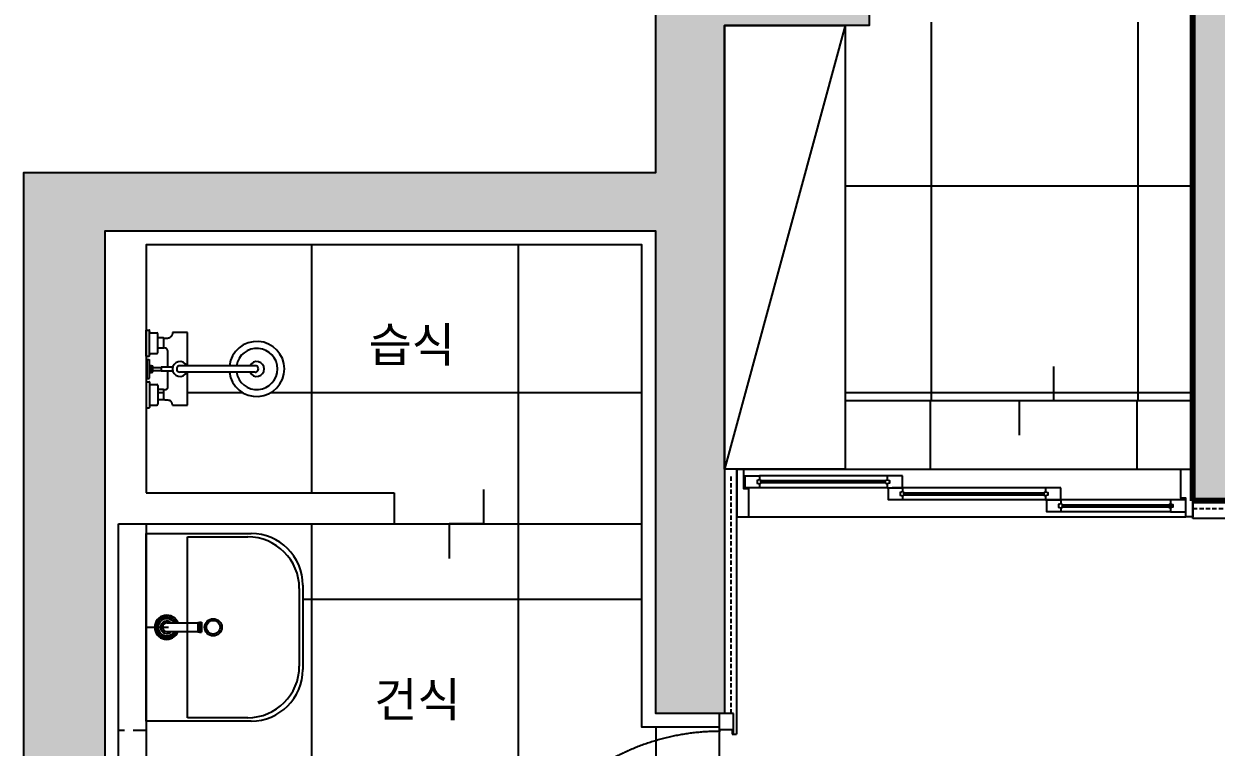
# Model space of a CAD drawing. Header units: millimetres. Extents: x 0 to 460316, y -63250 to 103204.
# Drawn here: x 96238 to 99700, y 31947 to 34047 of the extents above; entities that cross this region are included whole.
import ezdxf

# ---------------------------------------------------------------- set-up
doc = ezdxf.new("R2010")
doc.units = ezdxf.units.MM
doc.header["$LTSCALE"] = 25
for name, pattern in [('ACAD_ISO05W100', [33, 24, -3, 0, -3, 0, -3]), ('DASHED', [0.75, 0.5, -0.25]), ('HID', [2.5, 1.5, -1])]:
    doc.linetypes.add(name, pattern=pattern)
for name, color, linetype in [('2-con', 2, 'Continuous'), ('ac-door', 30, 'Continuous'), ('ac-furniture', 152, 'Continuous'), ('ac-Ref', 8, 'Continuous'), ('ac-text', 7, 'Continuous'), ('ac-wall', 241, 'Continuous'), ('ac-wall-fin', 3, 'Continuous'), ('BATH', 4, 'Continuous'), ('CO-BATH', 6, 'Continuous'), ('도면층8', 8, 'Continuous')]:
    doc.layers.add(name, color=color, linetype=linetype)
doc.styles.add('이윤정', font='l_10646.ttf')
pattern_1 = [(0, (5873.513320172613, -29422.80136974892), (0, 600), []), (90, (5873.513320172613, -29422.80136974892), (-600, 3.673940397442059e-14), [])]

# ---------------------------------------------------------------- blocks, each defined once
blk = doc.blocks.new('샤워수전')
at = {"layer": 'ac-furniture'}
for p, q in [((-37.49999999999272, 1.455191522836685e-11), (-112.4999999999927, 1.455191522836685e-11)), ((-112.4999999999927, 1.455191522836685e-11), (-112.4999999999927, -8.999999999985448)), ((-37.49999999999272, 1.455191522836685e-11), (-37.49999999999272, -8.999999999985448)), ((37.50000000000728, 1.455191522836685e-11), (112.5000000000073, 1.455191522836685e-11)), ((37.50000000000728, 1.455191522836685e-11), (37.50000000000728, -8.999999999985448)), ((112.5000000000073, 1.455191522836685e-11), (112.5000000000073, -8.999999999985448)), ((-38.49999999999272, -9.999999999985448), (-111.4999999999927, -9.999999999985448)), ((-104.9999999999927, -12.99999999998545), (-104.9999999999927, -30.99999999998545)), ((-47.99999999999272, -33.99999999998545), (-101.9999999999927, -33.99999999998545)), ((-88.13560488796065, -33.99999999998545), (-89.99999999999272, -35.86439511201752)), ((-61.86439511202479, -33.99999999998545), (-59.99999999999272, -35.86439511201752)), ((-44.99999999999272, -12.99999999998545), (-44.99999999999272, -30.99999999998545)), ((-26.99999999999272, -2.864395112017519), (-27.49999999999272, -3.364395112017519)), ((-27.49999999999272, -3.364395112017519), (-27.49999999999272, -9.364395112017519)), ((-27.49999999999272, -9.364395112017519), (-26.99999999999272, -9.864395112017519)), ((-26.99999999999272, -2.864395112017519), (27.00000000000728, -2.864395112017519)), ((-26.99999999999272, -9.864395112017519), (27.00000000000728, -9.864395112017519)), ((-9.999999999992724, -9.864395112017519), (-9.999999999992724, -15.36439511201752)), ((-9.999999999992724, -15.36439511201752), (-9.499999999992724, -15.86439511201752)), ((-9.499999999992724, -15.86439511201752), (9.500000000007276, -15.86439511201752)), ((-9.099999999853026, -15.86439511201752), (-9.099999999853026, -20.06439511197095)), ((-9.099999999853026, -20.06439511197095), (9.100000000100408, -20.06439511197095)), ((-3.999999999992724, -20.06439511197095), (-3.999999999992724, -43.36439511201752)), ((4.000000000007276, -20.06439511197095), (4.000000000007276, -43.36439511201752)), ((9.100000000100408, -15.86439511201752), (9.100000000100408, -20.06439511197095)), ((10.00000000000728, -15.36439511201752), (9.500000000007276, -15.86439511201752)), ((10.00000000000728, -9.864395112017519), (10.00000000000728, -15.36439511201752)), ((27.00000000000728, -2.864395112017519), (27.50000000000728, -3.364395112017519)), ((27.50000000000728, -9.364395112017519), (27.00000000000728, -9.864395112017519)), ((27.50000000000728, -3.364395112017519), (27.50000000000728, -9.364395112017519)), ((38.50000000000728, -9.999999999985448), (111.5000000000073, -9.999999999985448)), ((45.00000000000728, -12.99999999998545), (45.00000000000728, -30.99999999998545)), ((48.00000000000728, -33.99999999998545), (102.0000000000073, -33.99999999998545)), ((61.86439511203935, -33.99999999998545), (60.00000000000728, -35.86439511201752)), ((88.1356048879752, -33.99999999998545), (90.00000000000728, -35.86439511201752)), ((105.0000000000073, -12.99999999998545), (105.0000000000073, -30.99999999998545)), ((-89.99999999999272, -50.86439511201752), (-89.99999999999272, -35.86439511201752)), ((-89.49999999999272, -51.36439511201752), (-89.99999999999272, -50.86439511201752)), ((-89.49999999999272, -51.36439511201752), (-60.49999999999272, -51.36439511201752)), ((-60.49999999999272, -51.36439511201752), (-59.99999999999272, -50.86439511201752)), ((-59.99999999999272, -50.86439511201752), (-59.99999999999272, -35.86439511201752)), ((-5.77330269174854, -61.91294491149893), (-53.82818862143176, -61.91294491149893)), ((-5.77330269174854, -43.36439511201752), (-5.77330269174854, -77.36439511201752)), ((5.773702692014922, -43.36439511201752), (-5.77330269174854, -43.36439511201752)), ((5.773702692014922, -43.36439511201752), (5.773702692014922, -77.36439511201752)), ((53.82818862167915, -61.91279089426098), (5.773702692014922, -61.91279089426098)), ((60.00000000000728, -50.86439511201752), (60.00000000000728, -35.86439511201752)), ((60.50000000000728, -51.36439511201752), (60.00000000000728, -50.86439511201752)), ((60.50000000000728, -51.36439511201752), (89.50000000000728, -51.36439511201752)), ((89.50000000000728, -51.36439511201752), (90.00000000000728, -50.86439511201752)), ((90.00000000000728, -50.86439511201752), (90.00000000000728, -35.86439511201752)), ((-104.9999999999927, -76.36440231603046), (-104.9999999999927, -120.3643749907933)), ((-9.499999999992724, -316.9075429933), (-9.499999999992724, -98.36439511201752)), ((4.545899009106506, -77.36439511201752), (5.773702692014922, -77.36439511201752)), ((9.500000000007276, -316.9075429933), (9.500000000007276, -98.36439511201752)), ((106.0000000000073, -120.3643951120175), (106.0000000000073, -76.38205905094219)), ((-104.9999999999927, -120.3643951120175), (-9.499999999992724, -120.3643951120175)), ((9.500000000007276, -120.3643951120175), (106.0000000000073, -120.3643951120175)), ((-9.499999999992724, -315.438937776009), (-9.510565162861894, -315.4643472756579)), ((-9.499999999992724, -315.438937776009), (-9.510565162861894, -315.4643472756579)), ((-9.499999999992724, -314.207874683183), (-9.505654351312842, -314.2181904502067)), ((-9.499999999992724, -316.9075429933), (-9.035036904730077, -319.8320333619922)), ((-9.499999999992724, -316.9075429933), (-9.035036904730077, -319.8320333619922)), ((-9.035036904730077, -319.8320333619922), (-7.685661446295853, -322.4702542370505)), ((-9.035036904730077, -319.8320333619922), (-7.685661446295853, -322.4702542370505)), ((-7.685661446295853, -322.4702542370505), (-5.583959896575834, -324.5639581777941)), ((-7.685661446295853, -322.4702542370505), (-5.583959896575834, -324.5639581777941)), ((-5.583959896575834, -324.5639581777941), (-2.935661446295853, -325.9081988551043)), ((-5.583959896575834, -324.5639581777941), (-2.935661446295853, -325.9081988551043)), ((-2.935661446295853, -325.9081988551043), (7.275957614183426e-12, -326.3713926253695)), ((-2.935661446295853, -325.9081988551043), (7.275957614183426e-12, -326.3713926253695)), ((7.275957614183426e-12, -326.3713926253695), (2.935661446776066, -325.9081988551043)), ((7.275957614183426e-12, -326.3713926253695), (2.935661446776066, -325.9081988551043)), ((2.935661446776066, -325.9081988551043), (5.583959896823217, -324.5639581777941)), ((2.935661446776066, -325.9081988551043), (5.583959896823217, -324.5639581777941)), ((5.583959896823217, -324.5639581777941), (7.685661446776066, -322.4702542370505)), ((5.583959896823217, -324.5639581777941), (7.685661446776066, -322.4702542370505)), ((7.685661446776066, -322.4702542370505), (9.03503690497746, -319.8320333619922)), ((7.685661446776066, -322.4702542370505), (9.03503690497746, -319.8320333619922)), ((9.03503690497746, -319.8320333619922), (9.500000000007276, -316.9075429933)), ((9.03503690497746, -319.8320333619922), (9.500000000007276, -316.9075429933))]:
    blk.add_line(p, q, dxfattribs=at)
for centre, radius, start, end in [((-111.4999999999927, -8.999999999752617), 1, 180, 270), ((-107.9999999999927, -12.99999999975262), 3, 0, 90), ((-101.9999999999927, -30.99999999975262), 3, 180, 270), ((-47.99999999999272, -30.99999999975262), 3, 270, 0), ((-41.99999999999272, -12.99999999975262), 3, 90, 180), ((-38.49999999999272, -8.999999999752617), 1, 270, 0), ((38.50000000000728, -8.999999999752617), 1, 180, 270), ((42.00000000000728, -12.99999999975262), 3, 0, 90), ((48.00000000000728, -30.99999999975262), 3, 180, 270), ((102.0000000000073, -30.99999999975262), 3, 270, 0), ((108.0000000000073, -12.99999999975262), 3, 90, 180), ((111.5000000000073, -8.999999999752617), 1, 270, 0), ((7.275957614183426e-12, -98.36439511201752), 21.5, 296.2062961458904, 243.7942278504468), ((7.275957614183426e-12, -98.36439511201752), 9.5, 0, 180), ((7.275957614183426e-12, -321.5133745253406), 80, 96.81996702588303, 83.18003297411698), ((7.275957614183426e-12, -321.5133745253406), 60, 99.11017015924081, 80.88982984075919), ((7.275957614183426e-12, -321.5133745253406), 21.5522680307, 116.1542253807769, 63.8457746192231), ((7.275957614183426e-12, -321.5133745253406), 21.5501968505, 116.1569295555528, 63.84307044444723)]:
    blk.add_arc(centre, radius, start, end, dxfattribs=at)
for points in [[(-17.69373947893473, -2.864468095343909), (-17.72736679715308, -2.853840226991451)], [(22.30626052106527, -2.864468095343909), (22.27263320284692, -2.853840226991451)], [(-104.9999999999927, -76.36439511201752), (-102.9887918874083, -76.33863276870397), (-100.9964747112172, -76.07243267934246), (-99.06278341844882, -75.52380511349475), (-97.22759781055356, -74.70389279814844), (-95.52872908207792, -73.62970288259385), (-94.00117381964083, -72.32329884821957), (-93.31166390422004, -71.59123707724211), (-92.67644198936614, -70.81160882160475), (-92.09889375883358, -69.98834492660535), (-91.8326518419126, -69.56169319989567), (-91.70531206181477, -69.34485515415145), (-91.58188282930496, -69.12576813482156)], [(-53.82818862119893, -61.9128384138312), (-54.74214602773282, -61.85698089258221), (-56.08084310054983, -61.56372039088455), (-57.3678812242506, -61.00214543727634), (-58.55026144207659, -60.15683564565552), (-59.33720729150082, -59.32308663403091)], [(53.82858862146531, -61.9128384138312), (54.7425460279992, -61.85698089258221), (56.08124310081621, -61.56372039088455), (57.36828122451698, -61.00214543727634), (58.55066144234297, -60.15683564565552), (59.3376072917672, -59.32308663403091)], [(89.00000000000728, -53.36439511178469), (89.35067545413767, -57.37255426657794), (89.5259927655643, -59.37663563013484), (89.7012608090954, -61.38072130455112), (89.78905620170553, -62.38275002221053), (89.87596299430152, -63.38485649110225), (90.16825799644721, -65.37363607877342), (90.41938536009548, -66.3473981735151), (90.73995836335962, -67.30059220640396), (91.12811127911118, -68.22832054177707), (91.34692529403401, -68.6811246212892), (91.46240646648948, -68.9045015033189), (91.58188282955234, -69.12576813482156)], [(106.0000000000073, -76.38205905094219), (105.0000000000073, -76.36439511201752), (102.9887918876557, -76.33863276870397), (100.9964747116974, -76.07243267934246), (99.0627834186962, -75.52380511349475), (97.22759781080094, -74.70389279814844), (95.5287290823253, -73.62970288259385), (94.00117381988821, -72.32329884821957), (93.31166390446742, -71.59123707724211), (92.67644198961352, -70.81160882160475), (92.09889375908097, -69.98834492660535), (91.83265184215998, -69.56169319989567), (91.70531206206215, -69.34485515415145), (91.58188282955234, -69.12576813482156)], [(-5.77330269174854, -77.36439511201752), (-5.738629679886799, -77.60761056187039), (-5.72682708431239, -77.6452663969103)], [(5.773702692014922, -77.36439511201752), (5.73902968015318, -77.60761056187039), (5.728259468225588, -77.64219306058658)]]:
    blk.add_spline(points, degree=3, dxfattribs=at)
for points, knots in [([(-88.82494844518078, -51.36439511203207), (-88.85412541364349, -51.69772844536055), (-88.8833023821062, -52.03106177868904), (-88.9124793505689, -52.36439511201752), (-88.94165630110365, -52.69772824057145), (-89.08777880584239, -54.36711009043211), (-89.2920158049019, -56.7045378749317), (-89.52636513279867, -59.37661757715978), (-89.67097162576829, -61.04675766105356), (-89.79076048383286, -62.38267671472568), (-89.89687318177312, -63.71865459955006), (-90.069951497062, -65.05215287010651), (-90.40832292029518, -66.3507736485335), (-90.72856880637119, -67.30483139683201), (-91.05239972238633, -68.07871266172151), (-91.30785592422035, -68.60695537502761), (-91.46156878690817, -68.90494841101463), (-91.54177810717374, -69.05216148434556), (-91.58188282930496, -69.12576813482156)], [-1.003823242490735, -1.003823242490735, -1.003823242490735, -1.003823242490735, 0, 0, 0, 1.003822625803766, 5.027292904338545, 7.03902804382435, 9.050763184832075, 10.05663076159242, 11.06249862843851, 13.07264305524391, 14.07826603122035, 15.08392298809282, 16.08957827210449, 16.59248095409125, 16.84394294438646, 17.09540571221282, 17.09540571221282, 17.09540571221282, 17.09540571221282]), ([(-59.33695719646494, -59.32322201783245), (-59.52971793055622, -59.05756802736141), (-60.0087091248206, -58.39744436291221), (-60.56013885917491, -57.15110106786597), (-60.84201171361929, -55.56563420471502), (-60.9422729620419, -53.95006154975272), (-61.03658963891212, -52.86671971518081), (-61.08032707426901, -52.36434203361569), (-61.10934582215123, -52.03102639308781), (-61.13836457003345, -51.69771075255994), (-61.16738331791566, -51.36439511203207)], [0, 0, 0, 0, 0.9835814198903122, 2.444101705576033, 4.038660494740149, 5.788022247639605, 7.300749490984606, 7.300749490984606, 7.300749490984606, 8.304408030305042, 8.304408030305042, 8.304408030305042, 8.304408030305042]), ([(59.33735719673132, -59.32322201783245), (59.5301179308226, -59.05756802736141), (60.00910912508698, -58.39744436291221), (60.56053885944129, -57.15110106786597), (60.84241171388567, -55.56563420471502), (60.94267296230828, -53.95006154975272), (61.0369896391785, -52.86671971518081), (61.08072707453539, -52.36434203361569), (61.10974582241761, -52.03102639308781), (61.13876457029983, -51.69771075255994), (61.16778331818205, -51.36439511203207)], [0, 0, 0, 0, 0.9835814198903122, 2.444101705576033, 4.038660494740149, 5.788022247639605, 7.300749490984606, 7.300749490984606, 7.300749490984606, 8.304408030305042, 8.304408030305042, 8.304408030305042, 8.304408030305042]), ([(88.82495870160346, -51.36439511203207), (88.85413225134107, -51.69772844536055), (88.88330580107868, -52.03106177868904), (88.91247935081628, -52.36439511201752), (88.94165290054661, -52.69772844527324), (88.97082645027695, -53.03106177852897), (89.00000000000728, -53.36439511178469)], [-1.003822625785243, -1.003822625785243, -1.003822625785243, -1.003822625785243, 0, 0, 0, 1.003822625551522, 1.003822625551522, 1.003822625551522, 1.003822625551522])]:
    blk.add_open_spline(points, degree=3, knots=knots, dxfattribs=at)

msp = doc.modelspace()

# ---------------------------------------------------------------- hatches: boundary and pattern name
h = msp.add_hatch()
h.set_pattern_fill('_USER', scale=600, double=1, pattern_type=0)
h.set_pattern_definition(pattern_1)
h.paths.add_polyline_path([(105047.5872497782, 36747.45554746025), (102792.5872497782, 36747.45554746025), (102792.5872497782, 35340.45554746144), (102812.5872497782, 35340.45554746144), (102812.5872497782, 35330.45554746144), (102837.5872497794, 35330.45554746144), (102837.5872497805, 36180.4555474589), (102877.5872497805, 36180.4555474589), (102877.5872497805, 36179.51384934352, -0.4004913051079977), (103687.5872497778, 35330.45617656329), (103687.5872497778, 35330.45554745977), (103712.5872497779, 35330.45554745977), (103712.5872497779, 35340.63007986393), (104179.5872497782, 35340.63007986393), (104179.5872497782, 36047.45554746025), (104704.5872497782, 36047.45554746025), (105047.5872497782, 36047.45554746025)])
h.paths.add_polyline_path([(106772.5872497782, 37102.45554746025), (105047.5872497782, 37102.45554746025), (105047.5872497782, 36747.45554746025), (105047.5872497782, 36047.45554746025), (105904.5872497782, 36047.45554746025), (106772.5872497782, 36047.45554746025)])
h.paths.add_polyline_path([(107702.5872497782, 36312.45554746025), (108337.5872497782, 36312.45554746025), (108337.5872497782, 37102.45554746025), (107562.5872497782, 37102.45554746025), (106772.5872497782, 37102.45554746025), (106772.5872497782, 36047.45554746025), (106772.5872497782, 35276.34073684664), (107037.5872497782, 35276.34073684664), (107617.5872497782, 35276.34073684664), (107702.5872497782, 35276.34073684664)])
h.paths.add_polyline_path([(107628.5872497782, 27605.45554746025), (107475.5872497782, 27605.45554746025), (104775.5872497782, 27605.45554746025), (104260.5872497766, 27605.45554746025), (104260.5872497766, 27450.45554746001), (104270.5872497766, 27450.45554746002), (104270.5872497766, 27425.45554746025, -0.399871792444394), (105082.7254470668, 26652.33289281582), (105083.7099044225, 26652.33289281582), (105083.7099044225, 26612.33289281582), (104270.5872497782, 26612.33289281469), (104270.5872497782, 26587.33289281469), (104260.5872497782, 26587.33289281468), (104260.5872497782, 26525.45554746025), (104450.5872497782, 26525.45554746025), (104450.5872497782, 26535.45554746025), (104500.5872497782, 26535.45554746025), (107488.5872497782, 26535.45554746026), (107538.5872497782, 26535.45554746025), (107538.5872497782, 26525.45554746025), (107628.5872497782, 26525.45554746025)])
h.paths.add_polyline_path([(104637.5872497782, 27510.45554746025, -1), (104517.5872497782, 27510.45554746025, -1)], flags=16)
h.paths.add_polyline_path([(104270.5872497766, 27425.45554746025), (104270.5872497712, 26652.33289281469), (105082.7254470668, 26652.33289281582, 0.3998717924443939)], flags=17)
h.paths.add_polyline_path([(99632.58724977815, 34052.4728291825), (99607.58724977815, 34052.4728291825), (98717.58724977815, 34052.47282918252), (98692.58724977815, 34052.4728291825), (98692.58724977815, 34042.45554746025), (98622.66375126241, 34042.45554746025), (98622.66375126241, 32953.03762781431), (99632.58724977815, 32953.03762781431)])
h = msp.add_hatch()
h.set_pattern_fill('_USER', scale=600, double=1, pattern_type=0)
h.set_pattern_definition(pattern_1)
h.paths.add_polyline_path([(98032.58724977815, 32595.45554746025), (97312.58724977815, 32595.45554746025), (96592.58724977815, 32595.45554746025), (96592.58724977815, 32567.95554746025), (96897.58724977815, 32567.95554746025, -0.414213562373095), (97047.58724977815, 32417.95554746025), (97047.58724977815, 32172.95554746025, -0.4142135623730951), (96897.58724977815, 32022.95554746025), (96592.58724977815, 32022.95554746025), (96592.58724977815, 31899.4256607628), (96638.95131399279, 31898.32081431001), (96638.95131399279, 31905.52899387536, -0.4142135623730951), (96642.95131399279, 31909.52899387536), (96655.06759174616, 31909.52899387536, -0.4142135623730951), (96659.06759174616, 31905.52899387536), (96659.06759174616, 31897.84144740169), (96739.3456548517, 31895.92843708301, -0.4072523879788155), (96753.98830927396, 31880.93269421585, -0.3717239760441174), (96768.69387023445, 31895.33158534596, -0.003515168850176892), (96799.61550631479, 31894.48937152704, -0.212895747325907), (96815.02651214256, 31899.77790151506, -0.02188718661985364), (97143.04861312319, 31863.96938599131, -0.2920779422682452), (97228.33512467786, 31759.17302968317, -0.03623466771687046), (97232.58724977815, 31700.57524839619, -0.03623466771192052), (97228.33512467792, 31641.97746711723, -0.29207794226907), (97143.04861312319, 31537.1811108087, -0.02188718661971346), (96815.02651214451, 31501.37259528507, -0.2128957473514062), (96799.61550631479, 31506.66112527294, -0.003515168850151014), (96768.69387023468, 31505.81891145402, -0.3717239760478759), (96753.98830927396, 31520.21780258416, -0.4072523879786914), (96739.3456548517, 31505.222059717), (96592.58724977815, 31501.7248360372), (96592.58724977815, 31320.45554746025), (98072.58724977815, 31320.45554746026), (98072.58724977815, 31332.29541399849), (97599.42711631645, 31332.29541399844), (97599.42711631645, 31364.29541399844), (97600.20196672052, 31364.29541399844, -0.3186883346906755), (98072.58724977815, 31966.16347761991), (98072.58724977815, 32005.40043527696), (98032.58724977815, 32005.42326740627)])
h.paths.add_polyline_path([(98032.58724977815, 33405.45554746025), (96592.58724977815, 33405.45554746025), (96592.58724977815, 33157.95554746026), (96601.58724977792, 33157.95554746026, -0.4142135623730951), (96602.58724977792, 33156.95554746026), (96602.58724977792, 33153.45554746025, 0.4142135623721628), (96605.58724977792, 33150.45554746026), (96623.58724977792, 33150.45554746026, -0.4142135623730951), (96626.58724977792, 33147.45554746026), (96626.58724977792, 33093.45554746027, -0.4142135623743828), (96623.58724977792, 33090.45554746026), (96605.58724977792, 33090.45554746026, 0.4142172114565775), (96602.58724977815, 33087.45551008406), (96602.58724977792, 33083.95554746026, -0.4142135623730951), (96601.58724977792, 33082.95554746026), (96592.58724977815, 33082.95554746026), (96592.58724977815, 33007.95554746026), (96601.58724977792, 33007.95554746026, -0.4142135623730951), (96602.58724977792, 33006.95554746026), (96602.58724977792, 33003.45554746025, 0.4142135623721628), (96605.58724977792, 33000.45554746026), (96623.58724977792, 33000.45554746026, -0.4142135623730951), (96626.58724977792, 32997.45554746026), (96626.58724977792, 32943.45554746027, -0.4142135623743606), (96623.58724977792, 32940.45554746026), (96605.58724977792, 32940.45554746026, 0.4142172114565775), (96602.58724977815, 32937.45551008406), (96602.58724977792, 32933.95554746026, -0.4142135623730951), (96601.58724977792, 32932.95554746026), (96592.58724977815, 32932.95554746026), (96592.58724977815, 32685.45554746025), (97312.58724977815, 32685.45554746025), (97312.58724977815, 32595.45554746025), (98032.58724977815, 32595.45554746025)])
h.paths.add_polyline_path([(96608.45164489018, 33054.55554746035), (96608.85164489009, 33054.55554746035), (96608.45164489018, 33054.95554746026)], flags=16)
edge = h.paths.add_edge_path(flags=16)
edge.add_line((96834.66668948974, 33035.95554746026), (96712.95164489018, 33035.95554746026))
edge.add_line((96712.95164489018, 33035.95554746026), (96712.95164489018, 32940.45554746026))
edge.add_line((96712.95164489018, 32940.45554746026), (96668.95164489018, 32940.45554746026))
edge.add_spline(control_points=[(96668.95164489018, 32940.45554746026), (96668.95917983988, 32941.12657166397), (96668.97424467947, 32942.46816946979), (96668.70686396217, 32944.46915967839), (96668.1564581574, 32946.40916038855), (96667.33363614161, 32948.25077523219), (96666.25588289066, 32949.95537943488), (96665.16294538157, 32951.23326541678), (96664.1864333888, 32952.15290619025), (96663.40614340143, 32952.78871522035), (96662.71945710375, 32953.2705215998), (96662.22155191127, 32953.58099684044), (96661.93257517871, 32953.75105930604), (96661.78620361804, 32953.83279621734), (96661.71301791299, 32953.87366463095)], knot_values=[0, 0, 0, 0, 2.011373105731112, 4.021395547924806, 6.031409035873605, 8.041424563247064, 10.0514093719637, 12.06141349654371, 13.06706669719999, 14.0727142985489, 15.07836105531833, 15.58126905309736, 15.83273308169298, 16.08419659291641, 16.08419659291641, 16.08419659291641, 16.08419659291641], degree=3, periodic=0)
edge.add_spline(control_points=[(96661.71301791299, 32953.87366463095), (96661.6394112625, 32953.91376935308), (96661.49219818917, 32953.99397867334), (96661.19420515318, 32954.14769153603), (96660.66596243987, 32954.40314773787), (96659.892081175, 32954.72697865388), (96658.93802342669, 32955.04722453996), (96657.63940264826, 32955.38559596319), (96656.30590437772, 32955.55867427848), (96654.9699264929, 32955.66478697642), (96653.63400743919, 32955.78457583448), (96651.96386735531, 32955.92918232745), (96649.29178765308, 32956.16353165535), (96646.9543598686, 32956.36776865441), (96645.28497801872, 32956.51389115915), (96644.95164489018, 32956.54306810968)], knot_values=[0, 0, 0, 0, 0.2514627678263643, 0.5029247581215692, 1.00582744010833, 2.011482724119999, 3.01713968099247, 4.022762656968908, 6.032907083774312, 7.038774950620397, 8.044642527380745, 10.05637766838847, 12.06811280787428, 16.09158308640905, 17.09540571221282, 17.09540571221282, 17.09540571221282, 17.09540571221282], degree=3, periodic=0)
edge.add_line((96644.57234752693, 32956.57625009703), (96643.95164489017, 32955.95554746026))
edge.add_line((96643.95164489018, 32955.95554746026), (96643.95164489018, 32985.45554746026))
edge.add_line((96643.95164489018, 32985.45554746026), (96643.45164489018, 32985.45554746026))
edge.add_line((96643.45164489018, 32985.45554746026), (96644.56362604302, 32984.34356630743))
edge.add_spline(control_points=[(96644.95159181178, 32984.37522038598), (96645.45396949333, 32984.41895782134), (96646.5373113279, 32984.51327449821), (96648.15288398287, 32984.61353574663), (96649.73835084602, 32984.89540860108), (96650.98469414108, 32985.44683833543), (96651.6448178055, 32985.9258295297), (96651.910471796, 32986.11859026379)], knot_values=[0, 0, 0, 0, 1.512727243345001, 3.262088996244456, 4.856647785408573, 6.317168071094294, 7.300749490984606, 7.300749490984606, 7.300749490984606, 7.300749490984606], degree=3, periodic=0)
edge.add_spline(control_points=[(96651.9103364122, 32986.11834016875), (96652.19797156932, 32986.37126017114), (96652.85026024963, 32986.94482307017), (96653.6239178998, 32988.05140542633), (96654.18897454732, 32989.34942853208), (96654.46136601685, 32990.55975196467), (96654.48901416754, 32991.32203754505), (96654.500088192, 32991.62735883905)], knot_values=[0, 0, 0, 0, 1.146482090706621, 2.599950915042485, 4.004170826729847, 5.374612935913888, 6.290275648728065, 6.290275648728065, 6.290275648728065, 6.290275648728065], degree=3, periodic=0)
edge.add_line((96654.50019468967, 32991.62811239928), (96654.50019468967, 33039.6822447685))
edge.add_line((96654.50019468967, 33039.6822447685), (96635.95164489018, 33039.6822447685))
edge.add_line((96635.95164489018, 33039.6822447685), (96635.95164489018, 33041.45554746026))
edge.add_line((96635.95164489018, 33041.45554746026), (96612.65164489014, 33041.45554746026))
edge.add_line((96612.65164489014, 33041.45554746026), (96612.65164489014, 33036.3555474604))
edge.add_line((96612.65164489014, 33036.3555474604), (96608.85164489032, 33036.3555474604))
edge.add_line((96608.85164489032, 33036.3555474604), (96607.95164489018, 33035.45554746026))
edge.add_line((96607.95164489018, 33035.45554746026), (96602.45164489018, 33035.45554746026))
edge.add_line((96602.45164489018, 33035.45554746026), (96602.45164489018, 33017.95554746026))
edge.add_line((96602.45164489018, 33017.95554746026), (96595.45164489018, 33017.95554746026))
edge.add_line((96595.45164489018, 33017.95554746026), (96595.45164489018, 33072.95554746026))
edge.add_line((96595.45164489018, 33072.95554746026), (96602.45164489018, 33072.95554746026))
edge.add_line((96602.45164489018, 33072.95554746026), (96602.45164489018, 33035.45554746026))
edge.add_line((96602.45164489018, 33035.45554746026), (96607.95164489018, 33035.45554746026))
edge.add_line((96607.95164489018, 33035.45554746026), (96608.85164489032, 33036.3555474604))
edge.add_line((96608.85164489032, 33036.3555474604), (96612.65164489014, 33036.3555474604))
edge.add_line((96612.65164489014, 33036.3555474604), (96612.65164489014, 33049.45554746026))
edge.add_line((96612.65164489014, 33049.45554746026), (96635.95164489018, 33049.45554746026))
edge.add_line((96635.95164489018, 33049.45554746026), (96635.95164489018, 33051.22925015227))
edge.add_line((96635.95164489018, 33051.22925015227), (96654.50004067243, 33051.22925015227))
edge.add_line((96654.50004067243, 33051.22925015227), (96654.50004067243, 33099.28447232249))
edge.add_spline(control_points=[(96651.9103364122, 33104.79315475202), (96652.19797156932, 33104.54023474963), (96652.85026024963, 33103.96667185061), (96653.6239178998, 33102.86008949444), (96654.18897454732, 33101.56206638869), (96654.46136601685, 33100.3517429561), (96654.48901416754, 33099.58945737572), (96654.500088192, 33099.28413608172)], knot_values=[0, 0, 0, 0, 1.146482090706621, 2.599950915042485, 4.004170826729847, 5.374612935913888, 6.290275648728065, 6.290275648728065, 6.290275648728065, 6.290275648728065], degree=3, periodic=0)
edge.add_spline(control_points=[(96644.95159181178, 33106.53627453479), (96645.45396949333, 33106.49253709943), (96646.5373113279, 33106.39822042256), (96648.15288398287, 33106.29795917414), (96649.73835084602, 33106.01608631969), (96650.98469414108, 33105.46465658534), (96651.6448178055, 33104.98566539108), (96651.910471796, 33104.79290465698)], knot_values=[0, 0, 0, 0, 1.512727243345001, 3.262088996244456, 4.856647785408573, 6.317168071094294, 7.300749490984606, 7.300749490984606, 7.300749490984606, 7.300749490984606], degree=3, periodic=0)
edge.add_line((96644.56399586919, 33106.56789843927), (96643.95164489017, 33105.95554746026))
edge.add_line((96643.95164489018, 33105.95554746026), (96643.95164489018, 33135.45554746026))
edge.add_line((96643.95164489018, 33135.45554746026), (96643.45164489018, 33135.45554746026))
edge.add_line((96643.45164489018, 33135.45554746026), (96644.57236073488, 33134.33483161556))
edge.add_spline(control_points=[(96643.95164489018, 33134.28050616186), (96644.2849782235, 33134.30967971159), (96644.61831155684, 33134.33885326133), (96644.95164489018, 33134.36802681107)], knot_values=[-1.003822625785243, -1.003822625785243, -1.003822625785243, -1.003822625785243, 0, 0, 0, 0], degree=3, periodic=0)
edge.add_spline(control_points=[(96644.95164489018, 33134.36802681107), (96645.28497822344, 33134.3972003608), (96645.6183115567, 33134.42637391053), (96645.95164488995, 33134.45554746026)], knot_values=[0, 0, 0, 0, 1.003822625551522, 1.003822625551522, 1.003822625551522, 1.003822625551522], degree=3, periodic=0)
edge.add_spline(control_points=[(96645.95164488995, 33134.45554746026), (96647.28770150407, 33134.57236193777), (96649.29178642528, 33134.74758365404), (96651.96386759132, 33134.9819086739), (96653.63400740997, 33135.12651957133), (96654.9699264983, 33135.24630785441), (96656.30590437452, 33135.35242069484), (96657.63940264884, 33135.52549894893), (96658.93802342651, 33135.86387038277), (96659.89208117509, 33136.1841162663), (96660.66596243982, 33136.50794718307), (96661.1942051533, 33136.76340338457), (96661.49219818902, 33136.91711624771), (96661.63941126247, 33136.99732556778), (96661.71301791299, 33137.03743028981)], knot_values=[0, 0, 0, 0, 4.023470278787017, 6.035205418272822, 8.04694055926026, 9.052808136020609, 10.05867600288681, 12.06882042969221, 13.07444340572679, 14.08010036252504, 15.08575564653671, 15.58865832852348, 15.8401203189256, 16.09158308664135, 16.09158308664135, 16.09158308664135, 16.09158308664135], degree=3, periodic=0)
edge.add_spline(control_points=[(96661.71301791299, 33137.03743028981), (96661.78620361816, 33137.07829870341), (96661.93257517909, 33137.1600356147), (96662.22155190914, 33137.33009808038), (96662.71945712858, 33137.6405733201), (96663.4061432078, 33138.12237970711), (96664.1864340948, 33138.75818870606), (96665.16294164039, 33139.67782963354), (96666.25591301089, 33140.95571444268), (96667.33352616942, 33142.66032349737), (96668.15686793311, 33144.50192034001), (96668.70533483304, 33146.44198820266), (96668.97995306907, 33148.44272774531), (96668.93864366726, 33150.11877177001), (96668.96166367631, 33151.12227498526), (96668.96930882911, 33151.45554746026)], knot_values=[0, 0, 0, 0, 0.2514635112234309, 0.5029275398190478, 1.005835537598077, 2.011482294367507, 3.017129895716415, 4.022783096372697, 6.032787220952706, 8.04277202966934, 10.0527875570428, 12.06280104521559, 14.0728234871785, 16.0841965926768, 17.08435258787872, 17.08435258787872, 17.08435258787872, 17.08435258787872], degree=3, periodic=0)
edge.add_line((96668.96930882911, 33151.45554746026), (96712.95164489018, 33151.45554746026))
edge.add_line((96712.95164489018, 33151.45554746026), (96712.95164489018, 33054.95554746026))
edge.add_line((96712.95164489018, 33054.95554746026), (96834.66668948974, 33054.95554746026))
edge.add_arc((96914.10062430345, 33045.45554746026), 79.99999999997458, -173.1800329741527, 173.1800329741527, ccw=False)
edge = h.paths.add_edge_path(flags=0)
edge.add_line((96669.95164489018, 33050.06531968892), (96669.95164489018, 33051.22925015227))
edge.add_spline(control_points=[(96669.95164489018, 33051.22925015227), (96670.03397357574, 33051.2232669496), (96670.12822688412, 33051.21641712999), (96670.21753819968, 33051.18764857364), (96670.22883618655, 33051.18400270009)], knot_values=[0, 0, 0, 0, 0.2456745261493301, 0.281258430073282, 0.281258430073282, 0.281258430073282, 0.281258430073282], degree=3, periodic=0)
edge.add_arc((96690.95164489018, 33045.45554746026), 21.5000000000009, 164.4967733454718, 167.6192010828271)
h.paths.add_polyline_path([(98072.58724977815, 31966.16347761991, 0.3186883346906755), (97600.20196672052, 31364.29541399844), (97611.42711631645, 31364.29541399844), (97611.42711631645, 31379.29541399844), (98072.58724977815, 31379.29541399849)], flags=17)
h = msp.add_hatch()
h.set_pattern_fill('_USER', color=256, scale=600, double=1, pattern_type=0)
h.set_pattern_definition([(0, (103070.2367236512, 68091.76884233237), (0, 600), []), (90, (103070.2367236512, 68091.76884233237), (-600, 3.673940397442059e-14), [])])
h.paths.add_polyline_path([(99632.58724977815, 32953.03762781431), (98622.66375126241, 32953.03762781431), (98622.66375126241, 32754.45554746025), (99597.51074829389, 32754.45554746025), (99632.58724977815, 32754.45554746025)])
at = {"layer": 'ac-Ref'}
h = msp.add_hatch(color=256, dxfattribs=at)
h.dxf.hatch_style = 1
h.paths.add_polyline_path([(99902.58724977815, 36035.76095808248), (99357.58724977815, 36035.76095808248), (99357.58724977815, 37045.76095808248), (99922.58724977815, 37045.76095808248), (99922.58724977815, 37245.76095808248), (99157.58724977815, 37245.76095808248), (99157.58724977815, 35835.76095808248), (99632.58724977815, 35835.76095808248), (99632.58724977815, 32662.45554746025), (99902.58724977815, 32662.45554746025)])
h.paths.add_polyline_path([(102792.5872497782, 35202.45554746025), (102792.5872497782, 37447.45554746025), (102562.5872497782, 37447.45554746025), (102562.5872497782, 37045.76095808248), (102602.5872497782, 37045.76095808248), (102602.5872497782, 32870.76095808248), (100832.5872497782, 32870.76095808248), (100832.5872497782, 32662.45554746025), (102792.5872497782, 32662.45554746025)])
h.paths.add_polyline_path([(106770.5872497782, 35075.45554746025), (107037.5872497782, 35075.45554746025), (107037.5872497782, 35276.34073684664), (106772.5872497782, 35276.34073684664), (106772.5872497782, 36047.45554746025), (105904.5872497782, 36047.45554746025), (105904.5872497782, 35847.45554746025), (106594.5872497782, 35847.45554746025), (106594.5872497782, 32872.45554746025), (105782.5872497782, 32872.45554746025), (105782.5872497782, 32737.45554746025), (106777.5872497782, 32737.45554746025), (106777.5872497782, 32937.45554746025), (106770.5872497782, 32937.45554746025)])
h.paths.add_polyline_path([(108537.5872497782, 37302.45554746025), (107562.5872497782, 37302.45554746025), (107562.5872497782, 37102.45554746025), (108337.5872497782, 37102.45554746025), (108337.5872497782, 36312.45554746025), (107702.5872497782, 36312.45554746025), (107702.5872497782, 35276.34073684664), (107617.5872497782, 35276.34073684664), (107617.5872497782, 35075.45554746025), (108252.5872497782, 35075.45554746025), (108252.5872497782, 32937.45554746025), (108252.5872497782, 32737.45554746025), (108262.5872497782, 32737.45554746025), (108262.5872497782, 27797.45554746025), (107475.5872497782, 27797.45554746025), (107475.5872497782, 27605.45554746025), (108428.5872497782, 27605.45554746025), (108428.5872497782, 26525.45554746025), (107538.5872497782, 26525.45554746025), (107538.5872497782, 26325.45554746025), (108537.5872497782, 26325.45554746025)])
h.paths.add_polyline_path([(104704.5872497782, 36047.45554746025), (104179.5872497782, 36047.45554746025), (104179.5872497782, 35202.45554746025), (104454.5872497782, 35202.45554746025), (104454.5872497782, 35847.45554746025), (104704.5872497782, 35847.45554746025)])
h.paths.add_polyline_path([(106447.5872497782, 31577.45554746025), (105397.5872497782, 31577.45554746025), (105397.5872497782, 31377.45554746025), (106447.5872497782, 31377.45554746025)])
h.paths.add_polyline_path([(104370.5872497782, 31577.45554746025), (104160.5872497782, 31577.45554746025), (104160.5872497782, 27605.45554746025), (104775.5872497782, 27605.45554746025), (104775.5872497782, 27797.45554746025), (104370.5872497782, 27797.45554746025)])
h.paths.add_polyline_path([(104450.5872497782, 26525.45554746025), (104250.5872497782, 26525.45554746025), (104250.5872497782, 25955.45554746025), (104450.5872497782, 25955.45554746025)])
h.paths.add_polyline_path([(99730.58724977815, 27625.45554746025), (100360.5872497782, 27625.45554746025), (100360.5872497782, 27825.45554746025), (99642.58724977815, 27825.45554746025), (99642.58724977815, 31280.45554746025), (99452.58724977815, 31280.45554746025), (99452.58724977815, 26340.45554746025), (99437.58724977815, 26340.45554746025), (99437.58724977815, 26140.45554746025), (99530.58724977815, 26140.45554746025), (99530.58724977815, 25955.45554746025), (100450.5872497782, 25955.45554746025), (100450.5872497782, 26155.45554746025), (99730.58724977815, 26155.45554746025)])
h.paths.add_polyline_path([(96437.58724977815, 31080.45554746025), (98522.58724977815, 31080.45554746025), (98522.58724977815, 31280.45554746025), (96472.58724977815, 31280.45554746025), (96472.58724977815, 33445.45554746025), (98072.58724977815, 33445.45554746025), (98072.58724977815, 32045.45554746025), (98272.58724977815, 32045.45554746025), (98272.58724977815, 34042.45554746025), (98692.58724977815, 34042.45554746025), (98692.58724977815, 34242.45554746025), (98072.58724977815, 34242.45554746025), (98072.58724977815, 33615.45554746025), (96237.58724977815, 33615.45554746025), (96237.58724977815, 26140.45554746025), (96857.58724977815, 26140.45554746025), (96857.58724977815, 26340.45554746025), (96437.58724977815, 26340.45554746025)])

# ---------------------------------------------------------------- linework, layer by layer
msp.add_line((96592.58724977815, 32295.45554746025), (96657.58724977815, 32295.45554746025))
for points in [[(99227.62550052028, 33053.03762781431), (99227.62550052028, 32953.03762781431), (99127.62550052028, 32953.03762781431), (99127.62550052028, 32853.03762781431)], [(97572.58724977815, 32695.45554746025), (97572.58724977815, 32595.45554746025), (97472.58724977815, 32595.45554746025), (97472.58724977815, 32495.45554746025)]]:
    msp.add_lwpolyline(points)
at = {"layer": '2-con', "lineweight": 80}
msp.add_lwpolyline([(99632.58724977815, 32662.45554746025), (99632.58724977815, 35835.76095808248), (99157.58724977815, 35835.76095808248), (99157.58724977815, 37245.76095808248), (99922.58724977815, 37245.76095808248), (99922.58724977815, 37045.76095808248), (99357.58724977815, 37045.76095808248), (99357.58724977815, 36035.76095808248), (99902.58724977815, 36035.76095808248), (99902.58724977815, 32662.45554746025), (99632.58724977815, 32662.45554746025)], dxfattribs=at)
at = {"layer": '2-con'}
msp.add_lwpolyline([(98522.58724977815, 31280.45554746025), (98522.58724977815, 31080.45554746025), (96437.58724977815, 31080.45554746025), (96437.58724977815, 26340.45554746025), (96857.58724977815, 26340.45554746025), (96857.58724977815, 26140.45554746025), (96237.58724977815, 26140.45554746025), (96237.58724977815, 33615.45554746025), (98072.58724977815, 33615.45554746025), (98072.58724977815, 34242.45554746025), (98692.58724977815, 34242.45554746025), (98692.58724977815, 34042.45554746025), (98272.58724977815, 34042.45554746025), (98272.58724977815, 32045.45554746025), (98072.58724977815, 32045.45554746025), (98072.58724977815, 33445.45554746025), (96472.58724977815, 33445.45554746025), (96472.58724977815, 31280.45554746025), (98522.58724977815, 31280.45554746025)], dxfattribs=at)
at = {"layer": 'ac-door'}
for p, q in [((98298.58724977815, 32045.2954139985), (98256.58724977815, 32045.2954139985)), ((98256.58724977815, 32045.2954139985), (98256.58724977815, 31997.45554746025)), ((98298.58724977815, 31985.45554746025), (98298.58724977815, 32045.2954139985)), ((98294.58724977815, 31997.45554746025), (98256.58724977815, 31997.45554746025)), ((98294.58724977815, 31997.45554746025), (98294.58724977815, 31985.45554746025)), ((98294.58724977815, 31985.45554746025), (98298.58724977815, 31985.45554746025))]:
    msp.add_line(p, q, dxfattribs=at)
at = {"layer": 'ac-furniture'}
for p, q in [((96592.58724977815, 32567.95554746025), (96897.58724977815, 32567.95554746025)), ((96592.58724977815, 32022.95554746025), (96592.58724977815, 32567.95554746025)), ((97047.58724977815, 32417.95554746025), (97047.58724977815, 32172.95554746025)), ((96897.58724977815, 32022.95554746025), (96592.58724977815, 32022.95554746025))]:
    msp.add_line(p, q, dxfattribs=at)
msp.add_lwpolyline([(98272.58724977815, 34042.45554746025), (98622.66375126241, 34042.45554746025), (98622.66375126241, 32754.45554746025), (98272.58724977815, 32754.45554746025)], close=True, dxfattribs=at)
for centre, start, end in [((96897.58724977815, 32417.95554746025), 0, 90), ((96897.58724977815, 32172.95554746025), 270, 0)]:
    msp.add_arc(centre, 150, start, end, dxfattribs=at)
at = {"layer": 'ac-Ref'}
for p, q in [((98622.66375126241, 34042.45554746025), (98272.58724977815, 32754.45554746025)), ((99632.58724977815, 32953.03762781431), (98622.66375126241, 32953.03762781431)), ((97312.58724977815, 32595.45554746025), (98032.58724977815, 32595.45554746025)), ((98072.58724977815, 32005.40043527696), (98072.58724977815, 31379.29541399849)), ((98256.58724977815, 31997.45554746025), (98256.58724977815, 31328.29541399851)), ((98298.58724977815, 31985.45554746025), (98307.58724977815, 31985.45554746024))]:
    msp.add_line(p, q, dxfattribs=at)
at = {"layer": 'ac-Ref', "linetype": 'ACAD_ISO05W100'}
msp.add_arc((98260.58724977815, 31332.29541399852), 661.1601334617299, 90, 180, dxfattribs=at)
at = {"layer": 'ac-wall', "linetype": 'DASHED'}
for p, q in [((98291.36071956129, 32045.2954139985), (98291.36071956129, 32738.27869583911)), ((99632.58724977815, 32639.95554746025), (99871.74738323991, 32639.95554746025))]:
    msp.add_line(p, q, dxfattribs=at)
at = {"layer": 'ac-wall-fin'}
for p, q in [((98307.58724977815, 32754.45554746025), (98272.66375126241, 32754.45554746025)), ((98307.58724977815, 32754.45554746025), (98307.58724977815, 31985.45554746025)), ((99632.58724977815, 32611.45554746025), (99632.58724977815, 32662.45554746025)), ((99931.58724977815, 32611.45554746025), (99632.58724977815, 32611.45554746025))]:
    msp.add_line(p, q, dxfattribs=at)
at = {"layer": 'BATH'}
for p, q in [((96592.58724977815, 32685.45554746025), (97312.58724977815, 32685.45554746025)), ((97312.58724977815, 32685.45554746025), (97312.58724977815, 32595.45554746025)), ((96512.5872497781, 32595.45554746025), (97312.58724977815, 32595.45554746025)), ((96512.5872497781, 31320.45554746025), (96512.5872497781, 32595.45554746025))]:
    msp.add_line(p, q, dxfattribs=at)
at = {"layer": 'BATH', "linetype": 'HID'}
msp.add_line((96592.5872497781, 31995.45554746025), (96512.5872497781, 31995.45554746025), dxfattribs=at)
at = {"layer": 'BATH'}
for points in [[(98256.56441765255, 32005.29542051483), (98032.58724977815, 32005.42326740627), (98032.58724977815, 33405.45554746025), (96592.58724977815, 33405.45554746025), (96592.58724977815, 32685.45554746025)], [(96592.58724977815, 32595.45554746025), (96592.58724977815, 31320.45554746025), (98256.58724977815, 31320.45554746026)]]:
    msp.add_lwpolyline(points, dxfattribs=at)
at = {"layer": 'CO-BATH', "color": 8}
for p, q in [((96712.58724977815, 32557.95554746025), (96887.58724977815, 32557.95554746025)), ((96712.58724977815, 32032.95554746025), (96712.58724977815, 32557.95554746025)), ((97037.58724977815, 32407.95554746025), (97037.58724977815, 32182.95554746025)), ((96652.58724436647, 32307.95554746026), (96743.08724436647, 32307.95564595053)), ((96743.08725562255, 32308.95565460904), (96748.08725562255, 32308.95565244441)), ((96748.0872560555, 32309.95565244441), (96753.0872560555, 32309.95565027979)), ((96753.08724350069, 32309.95565027979), (96753.0872560555, 32280.95565027979)), ((96652.5872551896, 32282.95554746026), (96743.0872551896, 32282.95564595053)), ((96743.08725562243, 32281.95564595053), (96748.08725562243, 32281.95564811516)), ((96748.0872560555, 32280.95564811516), (96753.0872560555, 32280.95565027979)), ((96887.58724977815, 32032.95554746025), (96712.58724977815, 32032.95554746025))]:
    msp.add_line(p, q, dxfattribs=at)
at = {"layer": 'CO-BATH', "color": 251}
for p, q in [((96743.08724393364, 32308.95564595053), (96743.08725562243, 32281.95564595053)), ((96748.08724350069, 32309.95564811516), (96748.0872560555, 32280.95564811516))]:
    msp.add_line(p, q, dxfattribs=at)
at = {"layer": 'CO-BATH', "color": 8}
msp.add_circle((96787.58724977815, 32295.45554746025), 25.00000000000001, dxfattribs=at)
at = {"layer": 'CO-BATH', "color": 251}
msp.add_circle((96787.58724977815, 32295.45554746025), 20, dxfattribs=at)
at = {"layer": 'CO-BATH', "color": 8}
for centre, radius, start, end in [((96887.58724977815, 32407.95554746025), 150, 0, 90), ((96652.58724977815, 32295.45554746025), 35.00000000000001, 20.92485723625742, 339.0751923733492), ((96652.58724977815, 32295.45554746025), 12.5, 90.00002480612649, 270.0000248061265), ((96887.58724977815, 32182.95554746025), 150, 270, 0)]:
    msp.add_arc(centre, radius, start, end, dxfattribs=at)
at = {"layer": 'CO-BATH', "color": 251}
for radius, start, end in [(30.00000000000001, 24.62434315888113, 335.3757064504754), (25.00000000000001, 30.00002479975379, 330.0000247992685), (18, 43.982987932537, 316.0170616722697)]:
    msp.add_arc((96652.58724977815, 32295.45554746025), radius, start, end, dxfattribs=at)
at = {"layer": '도면층8'}
for p, q in [((98307.66375126241, 32754.45554746025), (99597.51074829389, 32754.45554746025)), ((98744.66609979741, 32735.47646266887), (98373.69512789551, 32735.47646266887)), ((98744.66609979741, 32700.39996118461), (98373.69512789551, 32700.39996118461)), ((99204.6654611695, 32700.39996118461), (98758.90821628127, 32700.39996118461)), ((99249.0956963831, 32665.32345970011), (98758.90821628127, 32665.32345970011)), ((99567.77098161745, 32665.32345970011), (99249.0956963831, 32665.32345970011)), ((99602.23350691464, 32672.49571047899), (99602.23350691464, 32670.05499938982)), ((99567.77098161745, 32630.24695821585), (99208.17311131809, 32630.24695821585)), ((98342.74025274668, 32616.45554746025), (99612.2012168309, 32616.45554746025))]:
    msp.add_line(p, q, dxfattribs=at)
for points in [[(98307.66375126241, 32635.07150976513), (98307.66375126241, 32616.45554746025), (98342.74025274668, 32616.45554746025), (98342.74025274668, 32697.84250160116), (98328.04978420952, 32697.84250160116), (98328.04978420952, 32754.45556819685), (98307.66375126241, 32754.45556819685), (98307.66375126241, 32635.07150976513)], [(98373.69512789551, 32724.70996797401), (98376.90595614578, 32723.09346464662), (98377.52158270864, 32721.93881941274), (98378.16068916646, 32720.27664535902)], [(98744.66609979741, 32724.70996797401), (98741.45527154714, 32723.09346464662), (98740.83964498428, 32721.93881941251), (98740.20053852646, 32720.27664535902)], [(99632.58724977815, 32749.4498176576), (99632.58724977801, 32616.45554746025), (99612.2012168309, 32616.45554746025), (99612.20121683105, 32670.05497865322), (99597.51074829389, 32670.05497865322), (99597.51074829389, 32754.45554746025), (99632.58724977815, 32754.45554746025), (99632.58724977815, 32749.4498176576)], [(98373.69512789551, 32711.16645587924), (98376.90595614578, 32712.78295920686), (98377.52158270864, 32713.93760444074), (98378.16068916646, 32715.59977849446)], [(98378.16068916646, 32715.59977849423), (98740.20053852646, 32715.59977849446), (98740.20053852646, 32720.27664535902), (98378.16068916646, 32720.27664535878), (98378.16068916646, 32715.59977849423), (98378.16068916646, 32720.27664535878)], [(98744.66609979741, 32711.16645587924), (98741.45527154714, 32712.78295920686), (98740.83964498428, 32713.93760444074), (98740.20053852646, 32715.59977849446)], [(98789.09633501101, 32689.63346648974), (98792.30716326128, 32688.01696316212), (98792.92278982414, 32686.86231792824), (98793.56189628196, 32685.20014387452)], [(99204.6654611695, 32689.63346648974), (99201.45463291922, 32688.01696316236), (99200.83900635637, 32686.86231792848), (99200.19989989855, 32685.20014387475)], [(98789.09633501101, 32676.08995439498), (98792.30716326128, 32677.70645772236), (98792.92278982414, 32678.86110295625), (98793.56189628196, 32680.52327700997)], [(98793.56189628196, 32680.52327700997), (99200.19989989855, 32680.5232770102), (99200.19989989855, 32685.20014387475), (98793.56189628196, 32685.20014387475), (98793.56189628196, 32680.52327700997), (98793.56189628196, 32685.20014387475)], [(99204.6654611695, 32676.08995439498), (99201.45463291922, 32677.70645772236), (99200.83900635637, 32678.86110295648), (99200.19989989855, 32680.5232770102)], [(99249.0956963831, 32654.55696500548), (99252.30652463337, 32652.94046167786), (99252.92215119599, 32651.78581644398), (99253.56125765404, 32650.12364239026)], [(99567.77098161745, 32654.55696500548), (99564.56015336694, 32652.94046167786), (99563.94452680432, 32651.78581644398), (99563.3054203465, 32650.12364239026)], [(99249.0956963831, 32641.01345291072), (99252.30652463337, 32642.6299562381), (99252.92215119599, 32643.78460147198), (99253.56125765404, 32645.44677552571)], [(99253.56125765404, 32645.44677552571), (99572.73528492235, 32645.44677552571), (99572.73528492235, 32650.12364239026), (99253.56125765404, 32650.12364239026), (99253.56125765404, 32645.44677552571), (99253.56125765404, 32650.12364239026)], [(99567.77098161745, 32641.01345291048), (99564.56015336694, 32642.6299562381), (99563.94452680432, 32643.78460147198), (99563.3054203465, 32645.44677552571)]]:
    msp.add_lwpolyline(points, dxfattribs=at)
for points in [[(98373.69512789551, 32712.09212834587), (98373.69512789551, 32700.39996118461), (98332.77254283027, 32700.39996118461), (98332.77254283027, 32735.47646266887), (98373.69512789551, 32735.47646266887), (98373.69512789551, 32723.78429550737), (98367.20983778237, 32721.70789036587), (98367.20983778237, 32714.16853348761)], [(98789.09633501101, 32735.47646266887), (98744.66609979741, 32735.47646266887), (98744.66609979741, 32723.78429550737), (98751.15138991055, 32721.70789036587), (98751.15138991055, 32714.16853348738), (98744.66609979741, 32712.09212834587), (98744.66609979741, 32700.39996118438), (98789.09633501101, 32700.39996118438)], [(98789.09633501101, 32677.01562686161), (98789.09633501101, 32665.32345970011), (98748.17374994577, 32665.32345970011), (98748.17374994577, 32700.39996118438), (98789.09633501101, 32700.39996118438), (98789.09633501101, 32688.70779402311), (98782.61104489787, 32686.63138888161), (98782.61104489787, 32679.09203200311)], [(99249.0956963831, 32700.39996118461), (99204.6654611695, 32700.39996118461), (99204.6654611695, 32688.70779402311), (99211.15075128264, 32686.63138888161), (99211.15075128264, 32679.09203200311), (99204.6654611695, 32677.01562686161), (99204.6654611695, 32665.32345970011), (99249.0956963831, 32665.32345970011)], [(99249.0956963831, 32641.93912537735), (99249.0956963831, 32630.24695821585), (99208.17311131809, 32630.24695821585), (99208.17311131809, 32665.32345970011), (99249.0956963831, 32665.32345970011), (99249.0956963831, 32653.63129253885), (99242.61040626996, 32651.55488739711), (99242.61040626996, 32644.01553051885)], [(99612.20121683105, 32665.32345970011), (99567.77098161745, 32665.32345970011), (99567.77098161745, 32653.63129253862), (99574.25627173058, 32651.55488739711), (99574.25627173058, 32644.01553051885), (99567.77098161745, 32641.93912537735), (99567.77098161745, 32630.24695821585), (99612.20121683105, 32630.24695821585)]]:
    msp.add_lwpolyline(points, close=True, dxfattribs=at)

# ---------------------------------------------------------------- block references
at = {"layer": 'ac-furniture', "rotation": 90}
msp.add_blockref('샤워수전', (96592.58724977815, 33045.45554746025), dxfattribs=at)

# ---------------------------------------------------------------- texts
at = {"layer": 'ac-text', "style": '이윤정'}
for s, p in [('습식', (97238.5499677778, 33065.83451526702)), ('건식', (97255.04220701233, 32035.5902173862))]:
    msp.add_text(s, height=100, dxfattribs=at).set_placement(p)

doc.saveas('drawing.dxf')
